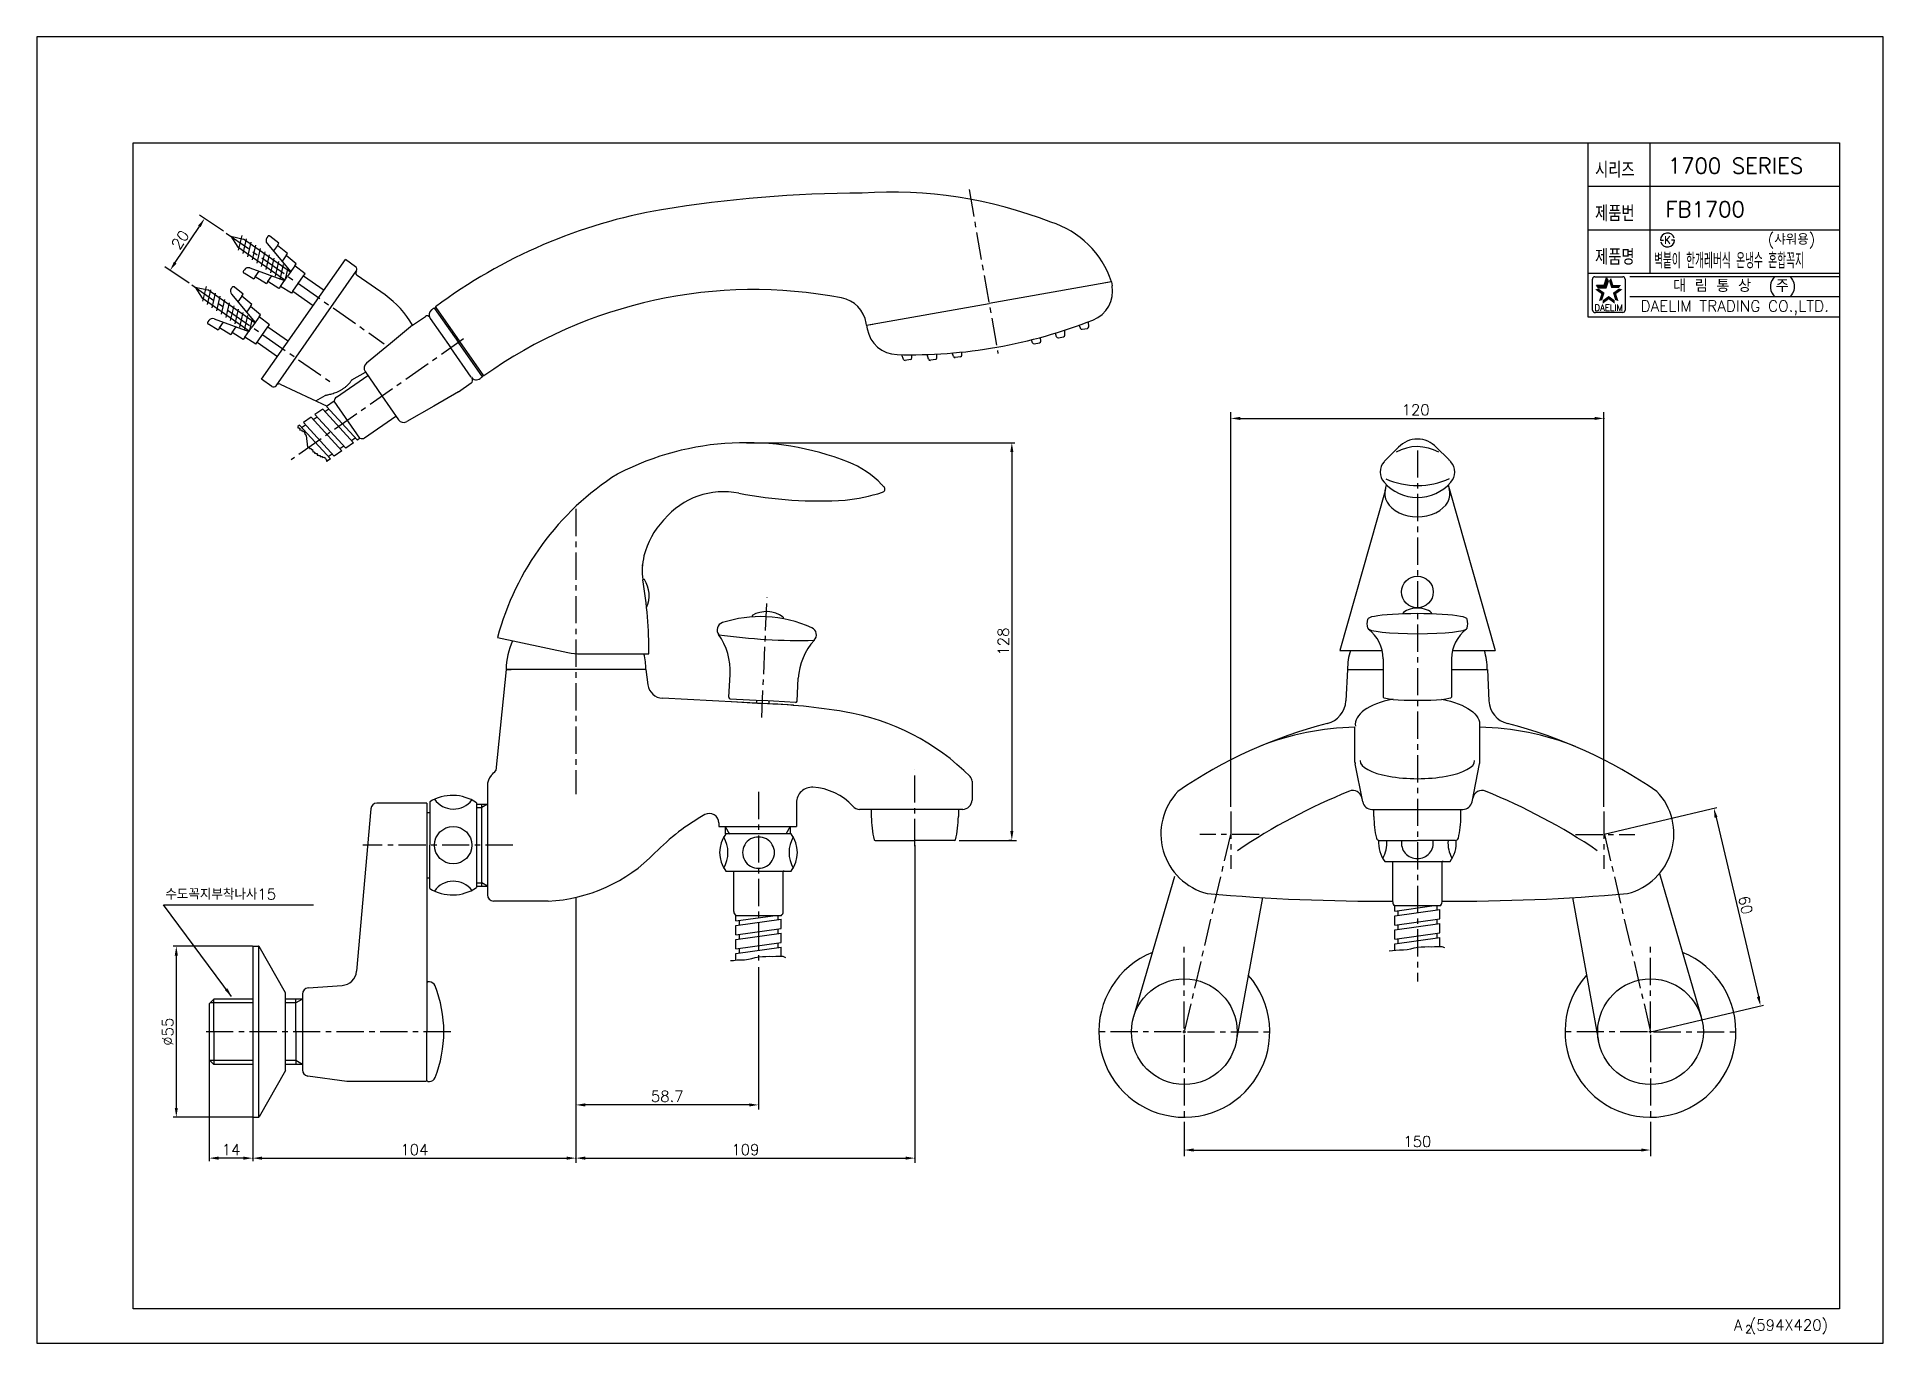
# Model space of a CAD drawing. Extents: x -594 to 0, y 0 to 420.
import ezdxf
from ezdxf.enums import TextEntityAlignment as Align

# ---------------------------------------------------------------- set-up
doc = ezdxf.new("R2010")
doc.units = 0
doc.header["$LTSCALE"] = 7
doc.header["$MEASUREMENT"] = 0
doc.header["$PDSIZE"] = -10
doc.linetypes.add('CENTER', pattern=[2, 1.25, -0.25, 0.25, -0.25])
doc.layers.get('0').update_dxf_attribs({"color": 2, "linetype": 'CONTINUOUS'})
for name, color, linetype in [('CL', 1, 'CENTER'), ('DIM', 2, 'CONTINUOUS'), ('DWG', 7, 'CONTINUOUS')]:
    doc.layers.add(name, color=color, linetype=linetype)
doc.styles.add('GHS', font='ROMANS', dxfattribs={"bigfont": 'GHS'})
doc.styles.add('ROMANS', font='romans')
doc.dimstyles.get("Standard").update_dxf_attribs({"dimtxt": 0.18, "dimasz": 0.18, "dimexe": 0.18, "dimexo": 0.0625, "dimgap": 0.09, "dimtad": 0, "dimtih": 1, "dimtoh": 1, "dimdec": 4, "dimzin": 0, "dimdsep": 46, "dimtxsty": 'Standard', "dimcen": 0.09, "dimadec": 0, "dimazin": 0, "dimtfac": 1, "dimtdec": 4, "dimtofl": 0, "dimtmove": 0, "dimatfit": 3, "dimfxl": 0, "dimtolj": 1, "dimtzin": 0, "dimarcsym": 0})

# ---------------------------------------------------------------- blocks, each defined once
blk = doc.blocks.new('기본양식')
for p, q in [((-820.12, 442.54), (-820.12, 22.54)), ((-226.12, 442.54), (-820.12, 442.54)), ((-226.12, 22.54), (-226.12, 442.54)), ((-820.12, 22.54), (-226.12, 22.54))]:
    blk.add_line(p, q)
at = {"color": 4}
for p, q in [((-789.12, 33.54), (-789.12, 408.54)), ((-789.12, 408.54), (-240.12, 408.54)), ((-240.12, 408.54), (-240.12, 33.54)), ((-240.12, 33.54), (-789.12, 33.54))]:
    blk.add_line(p, q, dxfattribs=at)
at = {"color": 7}
for p, q in [((-321.12, 408.54), (-321.12, 352.54)), ((-301.12, 408.54), (-301.12, 366.54)), ((-321.12, 394.54), (-240.12, 394.54)), ((-321.12, 380.54), (-240.12, 380.54)), ((-321.12, 366.54), (-240.12, 366.54)), ((-321.12, 352.54), (-240.12, 352.54))]:
    blk.add_line(p, q, dxfattribs=at)
at = {"color": 2, "linetype": 'Continuous'}
for p, q in [((-319.64, 354.68), (-319.64, 364.68)), ((-318.89, 365.43), (-309.89, 365.43)), ((-309.14, 364.68), (-309.14, 354.68)), ((-307.62, 365.54), (-240.12, 365.54)), ((-307.62, 359.04), (-240.12, 359.04)), ((-309.89, 353.93), (-318.64, 353.93))]:
    blk.add_line(p, q, dxfattribs=at)
at = {"color": 2}
for p, q in [((-317.64, 361.81), (-318.31, 362.73)), ((-318.31, 362.73), (-315.88, 362.73)), ((-315.88, 362.73), (-315.13, 365.03)), ((-315.22, 361.81), (-314.47, 364.12)), ((-314.47, 364.12), (-315.13, 365.03)), ((-317.64, 361.81), (-315.22, 361.81))]:
    blk.add_line(p, q, dxfattribs=at)
at = {"color": 2, "linetype": 'Continuous'}
for centre, radius, start, end in [((-318.89, 364.68), 0.75, 90, 180), ((-309.89, 364.68), 0.75, 0, 90), ((-318.77, 354.8), 0.884, 188.1301, 278.1301), ((-309.89, 354.68), 0.75, 270, 0)]:
    blk.add_arc(centre, radius, start, end, dxfattribs=at)
at = {"color": 2}
for points in [[(-318.31, 362.73), (-317.64, 361.81), (-315.88, 362.73), (-315.22, 361.81)], [(-315.88, 362.73), (-315.22, 361.81), (-315.13, 365.03), (-314.47, 364.12)], [(-313.65, 365.03), (-314.32, 364.12), (-312.9, 362.73), (-313.57, 361.81)], [(-312.9, 362.73), (-313.57, 361.81), (-310.48, 362.73), (-311.14, 361.81)], [(-316.8, 359.9), (-315.72, 360.25), (-318.76, 361.32), (-317.69, 361.67)], [(-317.55, 357.59), (-316.47, 357.94), (-316.8, 359.9), (-315.72, 360.25)], [(-314.39, 358.15), (-314.39, 359.28), (-316.35, 356.72), (-316.35, 357.85)], [(-312.43, 356.72), (-312.43, 357.85), (-314.39, 358.15), (-314.39, 359.28)], [(-310.02, 361.32), (-311.1, 361.67), (-311.98, 359.9), (-313.06, 360.25)], [(-311.98, 359.9), (-313.06, 360.25), (-311.24, 357.59), (-312.31, 357.94)]]:
    blk.add_solid(points, dxfattribs=at)
at = {"layer": 'DIM'}
for p, q in [((-297.74, 377.23), (-297.24, 377.23)), ((-297.24, 377.23), (-296.74, 377.23)), ((-293.74, 377.23), (-294.24, 377.23)), ((-293.24, 377.23), (-293.74, 377.23))]:
    blk.add_line(p, q, dxfattribs=at)
for start, end in [(15, 180), (195, 0)]:
    blk.add_arc((-295.49, 377.23), 2.25, start, end, dxfattribs=at)
at = {"color": 7, "linetype": 'Continuous'}
for s, height, style, p in [('대 림 통 상  (주)', 4, 'GHS', (-273.86, 362.24)), ('DAELIM TRADING CO.,LTD.', 3.6, 'ROMANS', (-273.86, 355.47))]:
    blk.add_text(s, height=height, dxfattribs=dict(at, style=style)).set_placement(p, align=Align.MIDDLE)
at = {"color": 2, "linetype": 'Continuous', "style": 'ROMANS'}
blk.add_text('DAELIM', height=2, dxfattribs=at).set_placement((-314.39, 354.48), align=Align.CENTER)
at = {"color": 7, "style": 'GHS'}
for s, height, p in [('A (594X420)', 3.5, (-274.11, 26.57)), ('2', 2.5, (-270.45, 25.74))]:
    blk.add_text(s, height=height, dxfattribs=at).set_placement(p)
at = {"layer": 'DIM', "style": 'GHS', "width": 0.8}
for s, p in [('시리즈', (-318.78, 397.27)), ('제품번', (-318.78, 383.27)), ('제품명', (-318.78, 369.27))]:
    blk.add_text(s, height=5, dxfattribs=at).set_placement(p)
at = {"layer": 'DIM', "style": 'GHS'}
blk.add_text('K', height=2.39, dxfattribs=at).set_placement((-295.49, 377.23), align=Align.MIDDLE)
blk = doc.blocks.new('FB1700')
at = {"layer": 'CL'}
for p, q in [((-294.1, 370.89), (-284.82, 318.26)), ((-533.12, 356.95), (-482.25, 321.33)), ((-544.21, 340.3), (-499.52, 309.01)), ((-456.7, 322.87), (-512.18, 284.02)), ((-149.83, 287.05), (-149.83, 116.31)), ((-420.57, 268.21), (-420.57, 176.51)), ((-360.78, 201.15), (-359.08, 239.78)), ((-311.53, 159.79), (-311.53, 184.33)), ((-361.83, 177.25), (-361.83, 122.35)), ((-209.83, 170.94), (-209.83, 152.48)), ((-89.83, 170.94), (-89.83, 152.48)), ((-210.02, 163.58), (-224.83, 100.11)), ((-200.71, 163.58), (-219.83, 163.58)), ((-98.96, 163.58), (-79.83, 163.58)), ((-89.65, 163.58), (-74.83, 100.11)), ((-440.88, 160.11), (-489.14, 160.11)), ((-224.83, 101.11), (-224.83, 128.11)), ((-74.83, 101.11), (-74.83, 128.11)), ((-225.83, 100.11), (-252.83, 100.11)), ((-225.33, 100.11), (-224.33, 100.11)), ((-224.83, 99.61), (-224.83, 100.61)), ((-224.83, 99.11), (-224.83, 72.11)), ((-223.83, 100.11), (-196.83, 100.11)), ((-75.83, 100.11), (-102.83, 100.11)), ((-74.33, 100.11), (-75.33, 100.11)), ((-74.83, 99.61), (-74.83, 100.61)), ((-74.83, 99.11), (-74.83, 72.11)), ((-73.83, 100.11), (-46.83, 100.11))]:
    blk.add_line(p, q, dxfattribs=at)
at = {"layer": 'CL', "color": 2}
blk.add_line((-460.82, 100.11), (-540.38, 100.11), dxfattribs=at)
at = {"layer": 'DIM'}
for p, q in [((-533.95, 357.51), (-541.73, 362.69)), ((-549.5, 347.43), (-541.73, 359.09)), ((-545.04, 340.86), (-552.83, 346.05)), ((-365.74, 289.53), (-279.32, 289.53)), ((-280.32, 286.53), (-280.32, 164.62)), ((-89.77, 163.6), (-53.47, 172.18)), ((-53.75, 169.03), (-40.13, 111.39)), ((-280.39, 161.62), (-281.32, 161.62)), ((-524.63, 127.61), (-550.15, 127.61)), ((-549.15, 124.61), (-549.15, 75.61)), ((-74.77, 100.12), (-38.47, 108.7)), ((-538.57, 91.05), (-538.57, 58.46)), ((-524.63, 72.61), (-550.15, 72.61)), ((-524.57, 72.55), (-524.57, 58.46)), ((-224.83, 71.11), (-224.83, 60.07)), ((-74.83, 71.11), (-74.83, 60.07)), ((-527.57, 59.46), (-535.57, 59.46)), ((-221.83, 62.07), (-77.83, 62.07))]:
    blk.add_line(p, q, dxfattribs=at)
at = {"layer": 'DIM', "color": 2, "linetype": 'ByBlock'}
for p, q in [((-209.83, 172.44), (-209.83, 299.33)), ((-206.83, 297.33), (-92.83, 297.33)), ((-89.83, 172.44), (-89.83, 299.33)), ((-311.53, 160.12), (-311.53, 109.62)), ((-420.57, 143.33), (-420.57, 112.81)), ((-361.83, 120.85), (-361.83, 75.08)), ((-420.57, 112.81), (-420.57, 57.96)), ((-311.53, 109.62), (-311.53, 57.96)), ((-364.83, 76.58), (-417.57, 76.58)), ((-521.57, 59.46), (-423.57, 59.46)), ((-417.57, 59.46), (-314.53, 59.46))]:
    blk.add_line(p, q, dxfattribs=at)
at = {"layer": 'DIM'}
blk.add_lwpolyline([(-510.08, 294.73), (-510.03, 294.27), (-509.66, 294.32), (-509.64, 294.13), (-509.46, 294.15), (-509.39, 293.6), (-508.84, 293.67), (-508.8, 293.3), (-508.43, 293.34), (-508.41, 293.16), (-508.05, 293.2), (-508, 292.83), (-507.82, 292.85), (-507.76, 292.3), (-507.57, 292.32), (-507.51, 291.77), (-507.33, 291.79), (-506.91, 288.12), (-506.36, 288.18), (-506.3, 287.63), (-505.75, 287.69), (-505.7, 287.33), (-505.34, 287.37), (-505.25, 286.63), (-504.89, 286.68), (-504.87, 286.49), (-504.68, 286.51), (-504.64, 286.15), (-504.27, 286.19), (-504.25, 286), (-503.88, 286.05), (-503.82, 285.49), (-503.27, 285.56), (-503.25, 285.37), (-502.88, 285.42), (-502.84, 285.05), (-502.11, 285.13), (-502.07, 284.76), (-501.51, 284.83), (-501.49, 284.64), (-501.31, 284.66), (-501.29, 284.48), (-501.11, 284.5), (-501.06, 284.13), (-500.88, 284.16), (-500.82, 283.6), (-500.65, 283.62)], dxfattribs=at)
at = {"layer": 'DIM', "color": 0, "linetype": 'ByBlock'}
for p in [(-89.83, 297.33), (-524.57, 59.46), (-420.57, 59.46), (-311.53, 59.46)]:
    blk.add_point(p, dxfattribs=at)
at = {"layer": 'DIM'}
for points in [[(-542.15, 359.37), (-541.32, 358.81), (-540.07, 361.58)], [(-549.92, 347.71), (-549.08, 347.16), (-551.16, 344.94)], [(-280.82, 286.53), (-279.82, 286.53), (-280.32, 289.53)], [(-53.26, 169.14), (-54.23, 168.91), (-54.44, 171.95)], [(-280.82, 164.62), (-279.82, 164.62), (-280.32, 161.62)], [(-549.65, 124.61), (-548.65, 124.61), (-549.15, 127.61)], [(-39.64, 111.51), (-40.61, 111.28), (-39.44, 108.47)], [(-549.65, 75.61), (-548.65, 75.61), (-549.15, 72.61)], [(-535.57, 59.96), (-535.57, 58.96), (-538.57, 59.46)], [(-527.57, 59.96), (-527.57, 58.96), (-524.57, 59.46)], [(-221.83, 62.57), (-221.83, 61.57), (-224.83, 62.07)], [(-77.83, 62.57), (-77.83, 61.57), (-74.83, 62.07)]]:
    blk.add_solid(points, dxfattribs=at)
at = {"layer": 'DIM', "color": 2, "linetype": 'ByBlock'}
for points in [[(-206.83, 297.83), (-206.83, 296.83), (-209.83, 297.33)], [(-92.83, 297.83), (-92.83, 296.83), (-89.83, 297.33)], [(-417.57, 77.08), (-417.57, 76.08), (-420.57, 76.58)], [(-364.83, 77.08), (-364.83, 76.08), (-361.83, 76.58)], [(-521.57, 59.96), (-521.57, 58.96), (-524.57, 59.46)], [(-423.57, 59.96), (-423.57, 58.96), (-420.57, 59.46)], [(-417.57, 59.96), (-417.57, 58.96), (-420.57, 59.46)], [(-314.53, 59.96), (-314.53, 58.96), (-311.53, 59.46)]]:
    blk.add_solid(points, dxfattribs=at)
at = {"layer": 'DWG', "color": 2}
for p, q in [((-531.64, 355.93), (-527.56, 355.01)), ((-531.64, 355.93), (-529.4, 352.4)), ((-514.25, 341.79), (-529.39, 352.39)), ((-529.1, 351.39), (-528.01, 356.12)), ((-527.62, 350.36), (-526.53, 355.09)), ((-512.42, 344.41), (-527.56, 355.01)), ((-526.14, 349.32), (-525.05, 354.05)), ((-524.66, 348.28), (-523.56, 353.01)), ((-523.17, 347.24), (-522.08, 351.97)), ((-521.69, 346.2), (-520.6, 350.93)), ((-519.73, 355.87), (-520.02, 355.44)), ((-519.94, 353.62), (-512.34, 344.52)), ((-516.13, 353.7), (-519.01, 355.97)), ((-516.64, 352.97), (-517.9, 351.18)), ((-516.64, 352.97), (-516.13, 353.7)), ((-513.35, 350.38), (-516.64, 352.97)), ((-527.22, 345.16), (-527.52, 344.74)), ((-525.48, 345.71), (-514.33, 341.68)), ((-523.74, 342.83), (-522.49, 344.63)), ((-520.21, 345.17), (-519.12, 349.89)), ((-518.73, 344.13), (-517.63, 348.86)), ((-517.24, 343.09), (-516.15, 347.82)), ((-515.76, 342.05), (-514.67, 346.78)), ((-513.85, 349.67), (-515.12, 347.85)), ((-514.12, 341.7), (-513.19, 345.74)), ((-513.85, 349.67), (-513.35, 350.38)), ((-510.55, 347.07), (-513.85, 349.67)), ((-511.02, 346.41), (-513.34, 343.1)), ((-511.02, 346.41), (-510.55, 347.07)), ((-507.73, 343.81), (-511.02, 346.41)), ((-543.11, 339.55), (-539.03, 338.63)), ((-543.11, 339.55), (-540.87, 336.01)), ((-540.58, 335.01), (-539.48, 339.74)), ((-539.09, 333.97), (-538, 338.7)), ((-523.89, 328.03), (-539.03, 338.63)), ((-531.2, 339.48), (-531.49, 339.06)), ((-527.6, 337.32), (-530.48, 339.59)), ((-524.26, 342.1), (-527.37, 344.03)), ((-523.74, 342.83), (-524.26, 342.1)), ((-520.18, 340.62), (-523.74, 342.83)), ((-519.68, 341.33), (-520.18, 340.62)), ((-519.68, 341.33), (-518.41, 343.15)), ((-516.12, 339.13), (-519.68, 341.33)), ((-515.65, 339.79), (-516.12, 339.13)), ((-515.65, 339.79), (-513.34, 343.1)), ((-512.09, 337.59), (-515.65, 339.79)), ((-511.63, 338.24), (-508.19, 343.16)), ((-508.19, 343.16), (-507.73, 343.81)), ((-508.19, 343.16), (-501.63, 338.57)), ((-525.72, 325.41), (-540.86, 336.01)), ((-537.61, 332.94), (-536.52, 337.66)), ((-536.13, 331.9), (-535.04, 336.63)), ((-534.64, 330.86), (-533.55, 335.59)), ((-533.16, 329.82), (-532.07, 334.55)), ((-531.68, 328.78), (-530.59, 333.51)), ((-531.42, 337.24), (-523.81, 328.14)), ((-528.11, 336.59), (-529.37, 334.79)), ((-528.11, 336.59), (-527.6, 337.32)), ((-524.82, 334), (-528.11, 336.59)), ((-525.32, 333.28), (-526.59, 331.47)), ((-525.32, 333.28), (-524.82, 334)), ((-522.02, 330.69), (-525.32, 333.28)), ((-511.63, 338.24), (-512.09, 337.59)), ((-511.63, 338.24), (-505.07, 333.65)), ((-538.69, 328.78), (-538.99, 328.36)), ((-535.73, 325.72), (-538.84, 327.65)), ((-536.95, 329.33), (-525.8, 325.3)), ((-535.22, 326.45), (-533.96, 328.24)), ((-531.15, 324.95), (-529.88, 326.77)), ((-530.2, 327.74), (-529.11, 332.47)), ((-528.71, 326.71), (-527.62, 331.44)), ((-527.23, 325.67), (-526.14, 330.4)), ((-527.12, 323.41), (-524.81, 326.72)), ((-525.59, 325.31), (-524.66, 329.36)), ((-522.49, 330.02), (-524.81, 326.72)), ((-523.56, 321.2), (-519.66, 326.77)), ((-522.49, 330.02), (-522.02, 330.69)), ((-519.2, 327.43), (-522.49, 330.02)), ((-519.66, 326.77), (-519.2, 327.43)), ((-519.66, 326.77), (-513.1, 322.18)), ((-535.22, 326.45), (-535.73, 325.72)), ((-531.65, 324.24), (-535.22, 326.45)), ((-531.15, 324.95), (-531.65, 324.24)), ((-527.59, 322.74), (-531.15, 324.95)), ((-527.12, 323.41), (-527.59, 322.74)), ((-523.56, 321.2), (-527.12, 323.41)), ((-523.1, 321.86), (-516.55, 317.27)), ((-158.88, 126.1), (-157.83, 126.19)), ((-157.83, 126.19), (-156.73, 126.32)), ((-156.73, 126.32), (-155.59, 126.41)), ((-155.59, 126.41), (-154.32, 126.41)), ((-154.32, 126.41), (-153.09, 126.58)), ((-153.09, 126.58), (-151.95, 126.8)), ((-151.95, 126.8), (-150.9, 127.11)), ((-150.9, 127.11), (-149.58, 127.28)), ((-149.58, 127.28), (-148.57, 127.46)), ((-148.57, 127.46), (-147.43, 127.46)), ((-147.43, 127.46), (-146.42, 127.5)), ((-146.42, 127.5), (-145.37, 127.46)), ((-145.37, 127.46), (-144.28, 127.5)), ((-144.28, 127.5), (-143, 127.55)), ((-143, 127.55), (-141.95, 127.5)), ((-141.95, 127.5), (-141.12, 127.15)), ((-370.88, 122.97), (-369.83, 123.06)), ((-369.83, 123.06), (-368.73, 123.19)), ((-368.73, 123.19), (-367.59, 123.28)), ((-367.59, 123.28), (-366.32, 123.28)), ((-366.32, 123.28), (-365.09, 123.46)), ((-365.09, 123.46), (-363.95, 123.68)), ((-363.95, 123.68), (-362.9, 123.98)), ((-362.9, 123.98), (-361.58, 124.16)), ((-361.58, 124.16), (-360.57, 124.33)), ((-360.57, 124.33), (-359.43, 124.33)), ((-359.43, 124.33), (-358.42, 124.38)), ((-358.42, 124.38), (-357.37, 124.33)), ((-357.37, 124.33), (-356.28, 124.38)), ((-356.28, 124.38), (-355, 124.42)), ((-355, 124.42), (-353.95, 124.38)), ((-353.95, 124.38), (-353.12, 124.03)), ((-524.57, 109.41), (-538.27, 109.41)), ((-510.65, 109.41), (-514.07, 109.41)), ((-524.57, 90.81), (-538.27, 90.81)), ((-510.65, 90.81), (-514.07, 90.81))]:
    blk.add_line(p, q, dxfattribs=at)
at = {"layer": 'DWG'}
for p, q in [((-521.71, 309.9), (-494.75, 348.4)), ((-517.04, 307.85), (-491.23, 344.71)), ((-491.47, 346.1), (-494.75, 348.4)), ((-482, 337.03), (-490.98, 343.32)), ((-248.26, 341.23), (-287.65, 334.28)), ((-248.26, 341.23), (-250.23, 340.88)), ((-248.26, 341.23), (-250.23, 340.88)), ((-248.26, 341.23), (-248.04, 340.01)), ((-466.05, 332.71), (-458.35, 321.71)), ((-465.62, 333.01), (-457.92, 322.01)), ((-327.04, 327.34), (-287.65, 334.28)), ((-473.13, 327.28), (-480.26, 321.41)), ((-473.13, 327.28), (-469.01, 330.12)), ((-467.44, 329.49), (-460.8, 320)), ((-327.04, 327.34), (-327.16, 327.99)), ((-327.04, 327.34), (-325.07, 327.68)), ((-327.04, 327.34), (-325.07, 327.68)), ((-327.04, 327.34), (-325.07, 327.68)), ((-327.04, 327.34), (-325.07, 327.68)), ((-327.04, 327.34), (-325.07, 327.68)), ((-327.04, 327.34), (-326.83, 326.12)), ((-258.28, 326.32), (-258.61, 327.31)), ((-255.6, 326.8), (-255.65, 328.42)), ((-480.26, 321.41), (-487.98, 315.06)), ((-450.65, 310.71), (-458.35, 321.71)), ((-450.22, 311.02), (-457.92, 322.02)), ((-273.71, 321.69), (-274.02, 322.61)), ((-273.15, 321.35), (-271.44, 321.65)), ((-271.03, 322.16), (-271.06, 323.38)), ((-265.93, 323.6), (-266.31, 324.75)), ((-265.36, 323.27), (-263.66, 323.57)), ((-263.24, 324.08), (-263.29, 325.7)), ((-257.72, 325.99), (-256.01, 326.29)), ((-454.23, 310.62), (-460.8, 320)), ((-315.2, 316.29), (-315.71, 317.82)), ((-312.93, 316.25), (-314.64, 315.95)), ((-312.52, 316.76), (-312.55, 317.8)), ((-307.09, 316.34), (-307.6, 317.89)), ((-304.82, 316.31), (-306.53, 316.01)), ((-304.41, 316.82), (-304.44, 318.03)), ((-299.12, 317.21), (-299.5, 318.37)), ((-296.85, 317.17), (-298.56, 316.87)), ((-296.44, 317.68), (-296.46, 318.65)), ((-518.43, 307.6), (-521.71, 309.9)), ((-497.63, 304.19), (-487.53, 311.18)), ((-492.65, 309.69), (-488.24, 312.23)), ((-488.36, 312.38), (-483.01, 304.64)), ((-516.95, 307.98), (-517.04, 307.85)), ((-515.71, 308.31), (-500.6, 301.29)), ((-504.29, 303.01), (-501.27, 304.74)), ((-483.01, 304.64), (-477.65, 296.9)), ((-458.34, 305.89), (-466.34, 301.29)), ((-458.34, 305.89), (-454.23, 308.74)), ((-505.77, 297.71), (-508.26, 295.99)), ((-495.85, 286.95), (-505.77, 297.71)), ((-505.09, 296.97), (-503.84, 297.83)), ((-502.03, 300.3), (-504.53, 298.57)), ((-494.6, 287.81), (-504.53, 298.57)), ((-492.11, 289.53), (-502.03, 300.3)), ((-501.38, 299.53), (-500.13, 300.4)), ((-498.32, 302.86), (-500.82, 301.14)), ((-490.89, 290.37), (-500.82, 301.14)), ((-490.07, 290.94), (-498.32, 302.86)), ((-488.59, 291.11), (-478.48, 298.1)), ((-478.72, 297.93), (-478.75, 297.98)), ((-466.34, 301.29), (-475.01, 296.31)), ((-509.48, 295.15), (-510.08, 294.73)), ((-499.56, 284.38), (-509.48, 295.15)), ((-508.82, 294.38), (-507.58, 295.25)), ((-498.34, 285.22), (-508.26, 295.99)), ((-492.82, 290.25), (-491.58, 291.11)), ((-500.27, 285.1), (-499.02, 285.96)), ((-495.85, 286.95), (-498.34, 285.22)), ((-496.53, 287.69), (-495.29, 288.55)), ((-492.11, 289.53), (-494.6, 287.81)), ((-490.07, 290.94), (-490.89, 290.37)), ((-155.91, 288.05), (-159.9, 284.13)), ((-143.76, 288.05), (-139.77, 284.13)), ((-499.56, 284.38), (-500.65, 283.62)), ((-160.25, 274.09), (-174.83, 222.73)), ((-160.25, 274.09), (-159.78, 275.95)), ((-139.89, 275.95), (-139.42, 274.09)), ((-139.42, 274.09), (-124.83, 222.73)), ((-399.37, 250.04), (-399.15, 250.26)), ((-398.52, 245.48), (-399.02, 245.48)), ((-445.83, 226.84), (-423.13, 222.02)), ((-418.97, 221.58), (-397.07, 221.58)), ((-174.83, 222.73), (-161.15, 222.73)), ((-160.83, 219.99), (-160.83, 207.74)), ((-138.83, 219.99), (-138.83, 207.74)), ((-138.52, 222.73), (-124.88, 222.73)), ((-138.52, 222.73), (-124.83, 222.73)), ((-443.07, 216.58), (-446.3, 184.14)), ((-443.07, 216.58), (-441.37, 216.58)), ((-441.43, 216.58), (-443.07, 216.58)), ((-420.57, 216.58), (-441.43, 216.58)), ((-399.7, 216.58), (-420.57, 216.58)), ((-398.07, 216.58), (-399.77, 216.58)), ((-398.07, 216.58), (-399.7, 216.58)), ((-398.07, 216.58), (-397.39, 211.66)), ((-371.41, 207.7), (-370.98, 215.03)), ((-172.33, 216.58), (-172.83, 206.56)), ((-172.33, 216.58), (-160.83, 216.58)), ((-138.83, 216.58), (-127.33, 216.58)), ((-127.33, 216.58), (-126.84, 206.56)), ((-349.44, 206.43), (-349.02, 213.76)), ((-360.58, 205.67), (-392.7, 207.35)), ((-370.94, 207.17), (-360.54, 206.57)), ((-370.49, 206.27), (-360.58, 205.69)), ((-362.45, 206.68), (-362.5, 205.81)), ((-350.52, 205.11), (-360.58, 205.69)), ((-358.46, 206.45), (-358.51, 205.58)), ((-169.91, 186.82), (-169.91, 198.01)), ((-129.75, 186.83), (-129.75, 198.33)), ((-167.42, 174.04), (-169.85, 186.24)), ((-132.24, 174.04), (-129.81, 186.24)), ((-449.07, 179.19), (-449.07, 173.31)), ((-468.57, 173.61), (-484.61, 173.61)), ((-468.57, 173.61), (-468.57, 160.11)), ((-467.57, 174.08), (-467.57, 160.11)), ((-452.57, 173.77), (-452.57, 146.45)), ((-452.57, 173.31), (-449.07, 173.31)), ((-452.57, 172.26), (-450.88, 172.26)), ((-450.88, 160.11), (-450.88, 173.31)), ((-449.07, 173.31), (-450.88, 172.26)), ((-449.07, 173.31), (-449.07, 144.11)), ((-349.6, 173.74), (-349.6, 166.11)), ((-486.6, 171.78), (-491.17, 119.55)), ((-468.57, 170.61), (-467.57, 170.61)), ((-374.6, 167.3), (-374.6, 166.11)), ((-297.53, 171.62), (-329.29, 171.62)), ((-325.53, 171.62), (-325.53, 169.31)), ((-296.13, 171.62), (-297.53, 171.62)), ((-297.53, 171.62), (-297.53, 169.31)), ((-164.48, 171.62), (-135.18, 171.62)), ((-163.83, 169.31), (-163.83, 171.62)), ((-135.83, 169.31), (-135.83, 171.62)), ((-374.6, 166.11), (-361.83, 166.11)), ((-372.6, 166.11), (-371.18, 163.65)), ((-372.6, 166.11), (-372.6, 163.72)), ((-361.83, 163.73), (-372.6, 163.72)), ((-361.83, 166.11), (-349.6, 166.11)), ((-351.34, 163.73), (-361.83, 163.73)), ((-351.6, 166.11), (-353.02, 163.65)), ((-351.6, 166.11), (-351.6, 163.73)), ((-324.3, 161.62), (-311.53, 161.62)), ((-298.76, 161.62), (-311.53, 161.62)), ((-162.05, 161.62), (-149.83, 161.62)), ((-137.61, 161.62), (-149.83, 161.62)), ((-468.57, 160.11), (-468.57, 118.11)), ((-467.57, 146.13), (-467.57, 160.11)), ((-450.88, 146.91), (-450.88, 160.11)), ((-160.33, 154.86), (-139.33, 154.86)), ((-157.78, 141.87), (-157.78, 154.86)), ((-141.88, 141.87), (-141.88, 154.86)), ((-141.58, 154.86), (-141.88, 154.86)), ((-468.57, 149.61), (-467.57, 149.61)), ((-372.33, 151.73), (-351.33, 151.73)), ((-369.78, 138.75), (-369.78, 151.73)), ((-353.88, 138.75), (-353.88, 151.73)), ((-353.58, 151.73), (-353.88, 151.73)), ((-227.99, 150), (-241.15, 104.87)), ((-71.97, 150.98), (-58.51, 104.87)), ((-452.57, 147.95), (-450.88, 147.95)), ((-452.57, 146.91), (-449.07, 146.91)), ((-449.07, 146.91), (-450.88, 147.95)), ((-199.72, 143.24), (-208.11, 97.07)), ((-99.95, 143.24), (-91.56, 97.07)), ((-429.51, 142.11), (-447.07, 142.11)), ((-369.08, 135.76), (-357.2, 137.43)), ((-355.58, 137.43), (-369.08, 137.43)), ((-369.08, 135.76), (-369.08, 137.43)), ((-355.58, 137.43), (-355.58, 136.18)), ((-354.58, 137.43), (-355.58, 137.43)), ((-157.08, 138.89), (-157.08, 140.56)), ((-143.58, 140.56), (-157.08, 140.56)), ((-157.08, 138.89), (-145.2, 140.56)), ((-157.08, 137.41), (-142.58, 139.45)), ((-157.08, 134.38), (-157.08, 137.41)), ((-156.08, 139.03), (-156.08, 137.55)), ((-143.58, 140.56), (-143.58, 139.31)), ((-142.58, 140.56), (-143.58, 140.56)), ((-142.58, 136.42), (-142.58, 139.45)), ((-369.08, 134.28), (-354.58, 136.32)), ((-369.08, 131.25), (-369.08, 134.28)), ((-369.08, 131.25), (-354.58, 133.29)), ((-369.08, 129.77), (-354.58, 131.81)), ((-368.08, 135.9), (-368.08, 134.42)), ((-368.08, 131.39), (-368.08, 129.91)), ((-355.58, 133.15), (-355.58, 131.67)), ((-354.58, 133.29), (-354.58, 136.32)), ((-354.58, 128.78), (-354.58, 131.81)), ((-157.08, 134.38), (-142.58, 136.42)), ((-157.08, 132.9), (-142.58, 134.94)), ((-157.08, 129.87), (-157.08, 132.9)), ((-157.08, 129.87), (-142.58, 131.91)), ((-156.08, 134.52), (-156.08, 133.04)), ((-143.58, 136.28), (-143.58, 134.8)), ((-143.58, 131.8), (-143.58, 130.29)), ((-142.58, 131.91), (-142.58, 134.94)), ((-524.57, 127.61), (-524.57, 100.11)), ((-524.57, 127.61), (-522.71, 127.61)), ((-522.71, 127.61), (-522.71, 72.61)), ((-514.07, 112.57), (-522.48, 127.5)), ((-369.08, 126.74), (-369.08, 129.77)), ((-369.08, 126.74), (-354.58, 128.78)), ((-369.08, 125.26), (-354.58, 127.3)), ((-369.08, 123.15), (-369.08, 125.26)), ((-368.08, 126.92), (-368.08, 125.4)), ((-355.58, 128.67), (-355.58, 127.16)), ((-354.58, 124.4), (-354.58, 127.3)), ((-157.08, 128.39), (-142.58, 130.43)), ((-157.08, 126.28), (-157.08, 128.39)), ((-156.08, 130.04), (-156.08, 128.53)), ((-142.58, 127.53), (-142.58, 130.43)), ((-468.57, 118.11), (-468.57, 115.31)), ((-468.57, 115.81), (-468.27, 116.11)), ((-468.57, 115.81), (-468.57, 100.11)), ((-468.57, 115.31), (-468.57, 113.86)), ((-467.74, 116.11), (-468.27, 116.11)), ((-537.07, 110.61), (-538.57, 109.11)), ((-538.57, 109.11), (-538.57, 107.11)), ((-538.57, 107.11), (-538.57, 93.11)), ((-524.57, 110.61), (-537.07, 110.61)), ((-514.07, 100.11), (-514.07, 112.57)), ((-508.57, 110.61), (-514.07, 110.61)), ((-508.57, 112.31), (-508.57, 100.11)), ((-524.57, 100.11), (-524.57, 72.61)), ((-514.07, 87.64), (-514.07, 100.11)), ((-508.57, 100.11), (-508.57, 87.85)), ((-468.57, 84.41), (-468.57, 100.11)), ((-538.57, 93.11), (-538.57, 91.11)), ((-538.57, 91.11), (-537.07, 89.61)), ((-524.57, 89.61), (-537.07, 89.61)), ((-508.57, 89.61), (-514.07, 89.61)), ((-514.07, 87.64), (-522.46, 72.76)), ((-494.34, 84.11), (-506.85, 85.87)), ((-468.87, 84.11), (-494.34, 84.11)), ((-468.87, 84.11), (-468.57, 84.41)), ((-468.57, 84.41), (-468.27, 84.11)), ((-468.27, 84.11), (-467.74, 84.11)), ((-524.57, 72.61), (-522.72, 72.61))]:
    blk.add_line(p, q, dxfattribs=at)
at = {"layer": 'DWG', "color": 7}
for p, q in [((-363.88, 233.99), (-363.91, 233.49)), ((-353.9, 233.42), (-353.92, 232.92)), ((-370.49, 206.27), (-370.57, 206.19)), ((-349.97, 205.96), (-360.54, 206.57)), ((-350.52, 205.11), (-350.45, 205.04)), ((-537.07, 100.11), (-537.07, 110.61)), ((-510.65, 100.11), (-510.65, 110.61)), ((-537.07, 100.11), (-537.07, 89.61)), ((-510.65, 100.11), (-510.65, 89.61))]:
    blk.add_line(p, q, dxfattribs=at)
at = {"layer": 'DWG', "color": 7, "linetype": 'ByBlock'}
blk.add_line((-293.13, 180.72), (-293.13, 174.62), dxfattribs=at)
at = {"layer": 'DWG', "color": 2, "linetype": 'ByBlock'}
blk.add_line((-297.26, 161.62), (-278.82, 161.62), dxfattribs=at)
at = {"layer": 'DWG', "color": 7, "linetype": 'Continuous'}
blk.add_line((-506.71, 114.24), (-495.8, 115), dxfattribs=at)
at = {"layer": 'DWG', "color": 2, "linetype": 'Continuous'}
for p, q in [((-508.57, 110.61), (-510.65, 109.41)), ((-508.57, 89.61), (-510.65, 90.81))]:
    blk.add_line(p, q, dxfattribs=at)
at = {"layer": 'DWG'}
for centre, radius in [((-149.83, 241.53), 5.1), ((-460.07, 160.11), 6), ((-224.83, 100.11), 17), ((-74.83, 100.11), 17)]:
    blk.add_circle(centre, radius, dxfattribs=at)
for centre, radius, start, end in [((-328.14, -30.26), 400, 90.04101, 99.33076), ((-318.84, 230.07), 140, 68.62196, 93.92549), ((-364.1, 196.92), 170, 99.78419, 126.70998), ((-276.73, 331.8), 30, 18.32752, 72.6899), ((-492.05, 345.28), 1, 325, 55), ((-490.41, 344.14), 1, 145, 235), ((-363.31, 188.75), 150, 79.16895, 125.39251), ((-257.89, 338.27), 10, 291.53696, 10), ((-499.21, 312.46), 30, 29.6093, 54.9984), ((-364.1, 196.92), 170, 126.91084, 127.25628), ((-466.17, 332.81), 0.05, 43.62018, 126.91084), ((-465.95, 333.02), 0.25, 223.62018, 30.00064), ((-465.69, 333.17), 0.05, 126.70998, 210.00064), ((-337, 326.25), 10, 10, 79.16895), ((-468.45, 329.3), 1, 34.66163, 124.66619), ((-465.81, 330.64), 2, 127.25628, 215), ((-312.95, 477.8), 160, 280, 291.53696), ((-256.1, 326.78), 0.5, 280, 1.65475), ((-316.98, 327.85), 10, 190, 268.46304), ((-273.24, 321.84), 0.5, 198.34525, 280), ((-271.53, 322.15), 0.5, 280, 1.65475), ((-265.45, 323.76), 0.5, 198.34525, 280), ((-263.74, 324.06), 0.5, 280, 1.65475), ((-257.81, 326.48), 0.5, 198.34525, 280), ((-486.71, 313.52), 2, 129.42983, 214.66619), ((-312.95, 477.8), 160, 268.46304, 280), ((-314.73, 316.45), 0.5, 198.34525, 280), ((-313.02, 316.75), 0.5, 280, 1.65475), ((-306.62, 316.5), 0.5, 198.34525, 280), ((-304.91, 316.8), 0.5, 280, 1.65475), ((-298.65, 317.36), 0.5, 198.34525, 280), ((-296.94, 317.67), 0.5, 280, 1.65475), ((-452.59, 311.76), 2, 215, 305.97033), ((-454.8, 309.56), 1, 304.66619, 34.66619), ((-363.31, 188.75), 150, 125.61898, 125.97033), ((-450.43, 310.86), 0.25, 44.23075, 206.78074), ((-450.7, 310.72), 0.05, 305.61898, 26.78074), ((-450.22, 311.07), 0.05, 224.23075, 305.39251), ((-517.86, 308.42), 1, 235, 325), ((-516.13, 307.41), 1, 65.07087, 145), ((-496.82, 302.93), 1.5, 122.93382, 182.46619), ((-489.48, 292.32), 1.5, 246.86619, 306.39855), ((-476.01, 298.04), 2, 214.66619, 299.90254), ((-365.81, 199.53), 90, 68.56357, 117.14426), ((-149.83, 273.9), 14.35, 61.42441, 118.52538), ((-358.9, 203.51), 90, 122.4802, 164.97301), ((-365.81, 199.53), 90, 117.14426, 117.40625), ((-343.92, 255.39), 30, 43.63646, 68.486), ((-156.83, 280.1), 5, 138.47633, 221.52367), ((-149.83, 273.9), 14.35, 134.53251, 138.47633), ((-149.83, 273.9), 14.35, 41.52367, 45.46749), ((-142.83, 280.1), 5, 318.47633, 41.52367), ((-373.02, 248.76), 25, 78.69688, 139.99917), ((-342.31, 405.79), 135, 258.97781, 273.54331), ((-339.31, 325.79), 55, 275.56746, 288.38253), ((-351.15, 248.49), 40, 42.0556, 43.63646), ((-322.15, 274.57), 1, 281.07815, 45.58428), ((-149.83, 286.3), 14.35, 221.52367, 318.47633), ((-149.83, 300.85), 25.08, 246.05731, 294.343), ((-374.38, 247.24), 25, 136.07228, 166.44649), ((-373.02, 248.76), 25, 139.99917, 140.74993), ((-379.24, 248.41), 20, 166.44649, 188.41844), ((-547.07, 221.33), 150, 0.09531, 9.26013), ((-406.44, 240.38), 9.42, 335.94226, 32.77908), ((-372.66, 229.29), 2.5, 107.8002, 218.00833), ((-361.2, 193.59), 40, 87.34983, 107.8002), ((-361.2, 193.59), 40, 65.5998, 87.34983), ((-161.37, 231.33), 4.7, 161.77847, 198.22153), ((-138.3, 231.33), 4.7, 341.77847, 18.22153), ((-421.07, 216.37), 22, 154.59874, 179.44631), ((-390.95, 216.18), 20, 356.7, 35.64244), ((-329.05, 212.61), 20, 137.75756, 176.7), ((-345.71, 227.74), 2.5, 315.39167, 65.5998), ((-172.83, 219.99), 12, 0, 53.30077), ((-126.83, 219.99), 12, 126.69923, 180), ((-418.97, 241.58), 20, 258, 270), ((-420.07, 216.37), 22, 0.55369, 13.70584), ((-150.33, 216.37), 22, 163.18908, 179.44631), ((-149.33, 216.37), 22, 0.55369, 16.81092), ((-392.44, 212.34), 5, 187.88312, 267), ((-370.91, 207.67), 0.5, 176.7, 266.7), ((-367.17, 5.74), 200, 80.50743, 88.11174), ((-349.94, 206.46), 0.5, 266.7, 356.7), ((-346.49, 129.44), 74.58, 44.95737, 80.50743), ((-180.82, 206.96), 8, 284.21981, 357.15807), ((-118.85, 206.96), 8, 182.84193, 255.78019), ((-142.29, 54.91), 148.85, 104.21981, 124.63319), ((-168.55, 111.52), 86.5, 90.90206, 111.78753), ((-131.12, 111.52), 86.5, 68.21247, 89.09665), ((-157.38, 54.91), 148.85, 55.36681, 75.78019), ((-166.91, 186.82), 3, 180, 191.25808), ((-132.75, 186.83), 3, 348.74192, 0), ((-444.07, 179.19), 5, 138.69301, 180), ((-344.6, 173.74), 5, 86.59051, 180), ((-345.42, 159.97), 18.8, 42.2531, 86.59051), ((-295.13, 180.72), 2, 0, 44.95737), ((-484.61, 171.61), 2, 90, 175), ((-460.32, 162.11), 14, 56.38763, 121.18862), ((-459.98, 179.15), 7.44, 215.09976, 322.63518), ((-329.29, 174.62), 3, 222.2531, 270), ((-296.13, 174.62), 3, 270, 0), ((-212.59, 163.73), 19.77, 136.32275, 255.84393), ((-99.49, -1.98), 193.42, 111.9313, 124.02743), ((-170.61, 174.67), 3, 11.25808, 111.9313), ((-164.48, 174.62), 3, 191.25808, 270), ((-135.18, 174.62), 3, 270, 348.74192), ((-129.06, 174.67), 3, 68.0687, 168.74192), ((-200.18, -1.98), 193.42, 55.97257, 68.0687), ((-87.08, 163.73), 19.77, 284.15607, 43.67725), ((-345, 108.77), 70, 119.11289, 135.78129), ((-377.6, 167.3), 3, 0, 119.11289), ((-295.53, 169.31), 30, 180, 194.39015), ((-327.53, 169.31), 30, 345.60985, 0), ((-133.83, 169.31), 30, 180, 193.3197), ((-165.83, 169.31), 30, 346.6803, 0), ((-364.33, 157.73), 10, 143.1175, 216.8699), ((-381.65, 157.73), 10, 330, 30), ((-361.95, 157.71), 5.02, 88.65659, 271.34341), ((-361.71, 157.71), 5.02, 268.65659, 91.34341), ((-342.01, 157.73), 10, 150, 210), ((-359.33, 157.73), 10, 323.1301, 36.90834), ((-324.3, 161.92), 0.3, 194.39015, 270), ((-298.76, 161.92), 0.3, 270, 345.60985), ((-162.05, 162.62), 1, 193.3197, 270), ((-152.33, 160.86), 10, 175.42914, 216.8699), ((-169.65, 160.86), 10, 330, 4.39087), ((-149.95, 160.84), 5.02, 170.98456, 271.34341), ((-149.72, 160.84), 5.02, 268.65659, 9.01544), ((-130.01, 160.86), 10, 175.60913, 210), ((-147.33, 160.86), 10, 323.1301, 4.57086), ((-137.61, 162.62), 1, 270, 346.6803), ((-431.95, 193.38), 51.32, 272.72497, 315.78129), ((-459.98, 141.07), 7.44, 37.36482, 144.90024), ((-460.32, 158.11), 14, 238.81138, 303.61237), ((-447.07, 144.11), 2, 180, 270), ((-162.39, 762.65), 620.54, 264.91241, 270.42569), ((-137.27, 762.65), 620.54, 269.57431, 275.08759), ((-368.28, 138.7), 1.5, 178.26763, 237.8), ((-355.38, 138.7), 1.5, 302.2, 1.73237), ((-156.28, 141.83), 1.5, 178.26763, 237.8), ((-143.38, 141.83), 1.5, 302.2, 1.73237), ((-522.71, 127.31), 0.3, 38.99099, 90), ((-224.83, 100.11), 27.5, 111.91945, 41.52012), ((-74.83, 100.11), 27.5, 138.47988, 68.08055), ((-496.15, 119.99), 5, 274, 355), ((-506.57, 112.24), 2, 94, 180), ((-467.74, 114.11), 2, 21.61827, 90), ((-503.07, 100.11), 40, 0, 21.61827), ((-503.07, 100.11), 40, 338.38173, 0), ((-506.57, 87.85), 2, 180, 262), ((-467.74, 86.11), 2, 270, 338.38173), ((-522.72, 72.91), 0.3, 270, 330.59487)]:
    blk.add_arc(centre, radius, start, end, dxfattribs=at)
at = {"layer": 'DWG', "color": 2}
for centre, radius, start, end in [((-518.79, 354.58), 1.5, 144.99951, 219.87911), ((-519.32, 355.58), 0.5, 51.77458, 144.99951), ((-527.11, 344.45), 0.5, 144.99951, 238.22444), ((-525.99, 344.3), 1.5, 70.11991, 144.99951), ((-530.26, 338.2), 1.5, 144.99951, 219.87911), ((-530.79, 339.2), 0.5, 51.77458, 144.99951), ((-538.58, 328.07), 0.5, 144.99951, 238.22444), ((-537.46, 327.92), 1.5, 70.11991, 144.99951)]:
    blk.add_arc(centre, radius, start, end, dxfattribs=at)
at = {"layer": 'DWG', "color": 7}
blk.add_arc((-359.32, 226.13), 9.08, 53.30153, 120.09847, dxfattribs=at)
at = {"layer": 'DWG'}
for centre, major_axis, ratio, start_param, end_param in [((-149.83, 282.34), (0, -8.34), 0.999796, 2.325545, 3.95764), ((-149.83, 273.15), (-10.5, 0), 0.707094, 6.057728, 9.650235), ((-149.83, 232.8), (16, 0), 0.109976, 0, 3.141593), ((-149.83, 233.71), (-5, 0), 0.517897, 3.443631, 5.981147), ((-356.27, 279.03), (-101.1, 5.83), 0.521996, 1.418359, 1.723234), ((-149.83, 229.87), (16, 0), 0.109976, 3.141593, 6.283185), ((-149.83, 198.97), (-20, 0), 0.436649, 5.115338, 6.356618), ((-149.83, 207.74), (11, 0), 0.095543, 3.141593, 6.283185), ((-149.83, 187.28), (-18.42, 0), 0.314553, 0, 3.141593)]:
    blk.add_ellipse(centre, major_axis=major_axis, ratio=ratio, start_param=start_param, end_param=end_param, dxfattribs=at)
at = {"layer": 'DWG', "extrusion": (0, 0, -1)}
for centre, major_axis, ratio, start_param, end_param in [((-149.83, 198.97), (20, 0), 0.436649, 5.115338, 6.356618), ((-372.7, 157.14), (83.55, -6.6), 0.58015, 3.550932, 3.590783)]:
    blk.add_ellipse(centre, major_axis=major_axis, ratio=ratio, start_param=start_param, end_param=end_param, dxfattribs=at)
at = {"layer": 'DWG'}
blk.add_spline([(-501.27, 304.74), (-501.16, 304.76), (-500.84, 304.83), (-500.35, 304.94), (-499.75, 305.08), (-499.07, 305.27), (-498.31, 305.52), (-497.51, 305.82), (-496.67, 306.21), (-495.86, 306.66), (-495.1, 307.17), (-494.43, 307.7), (-493.87, 308.23), (-493.43, 308.7), (-493.08, 309.11), (-492.84, 309.43), (-492.7, 309.63), (-492.65, 309.69)], degree=3, dxfattribs=at)
at = {"layer": 'DWG', "color": 0, "linetype": 'ByBlock'}
blk.add_point((-442.57, 216.58), dxfattribs=at)
at = {"layer": 'DIM'}
blk.add_blockref('기본양식', (226.12, -22.54), dxfattribs=at)
at = {"color": 7, "style": 'GHS'}
for s, p in [('1700 SERIES', (-47.49, 378.58)), ('FB1700', (-57.26, 364.58))]:
    blk.add_text(s, height=5, dxfattribs=at).set_placement(p, align=Align.MIDDLE)
at = {"style": 'GHS'}
blk.add_text('(샤워용)', height=3.5, dxfattribs=at).set_placement((-37.12, 353.18))
at = {"style": 'GHS', "width": 0.5}
blk.add_text('벽붙이 한개레버식 온냉수 혼합꼭지', height=5, dxfattribs=at).set_placement((-73.71, 345.56))
at = {"layer": 'DIM', "style": 'GHS'}
blk.add_text('수도꼭지부착나사15', height=3.5, dxfattribs=at).set_placement((-552.68, 142.61))
at = {"layer": 'DIM', "char_height": 3.5, "attachment_point": 5, "style": 'GHS'}
for s, insert, rotation in [('\\A1;20', (-547.9, 354.79), 56.31913), ('\\A1;128', (-283.07, 225.58), 90), ('\\A1;60', (-44.26, 140.84), 283.29604), ('\\A1;%%c55', (-551.9, 100.11), 90)]:
    blk.add_mtext(s, dxfattribs=dict(at, insert=insert, rotation=rotation))
at = {"layer": 'DIM', "color": 2, "linetype": 'ByBlock', "char_height": 3.5, "attachment_point": 5, "style": 'GHS'}
for s, insert in [('\\A1;120', (-150.41, 300.08)), ('\\A1;58.7', (-391.2, 79.33)), ('\\A1;104', (-472.57, 62.21)), ('\\A1;109', (-366.05, 62.21))]:
    blk.add_mtext(s, dxfattribs=dict(at, insert=insert))
at = {"layer": 'DIM', "char_height": 3.5, "attachment_point": 5, "style": 'GHS'}
for s, insert in [('\\A1;150', (-149.83, 64.82)), ('\\A1;14', (-531.57, 62.21))]:
    blk.add_mtext(s, dxfattribs=dict(at, insert=insert))
at = {"layer": 'DIM'}
blk.add_leader([(-531.35, 111.42), (-553.25, 140.92), (-505.06, 140.92)], dimstyle='Standard', override={"dimtxt": 3.5, "dimasz": 3, "dimexe": 1, "dimgap": 1, "dimtih": 0, "dimtoh": 0, "dimdec": 1, "dimtxsty": 'GHS', "dimcen": -1, "dimtmove": 2}, dxfattribs=at)

msp = doc.modelspace()

# ---------------------------------------------------------------- block references
at = {"layer": 'DIM'}
msp.add_blockref('FB1700', (0, 0), dxfattribs=at)

doc.saveas('drawing.dxf')
